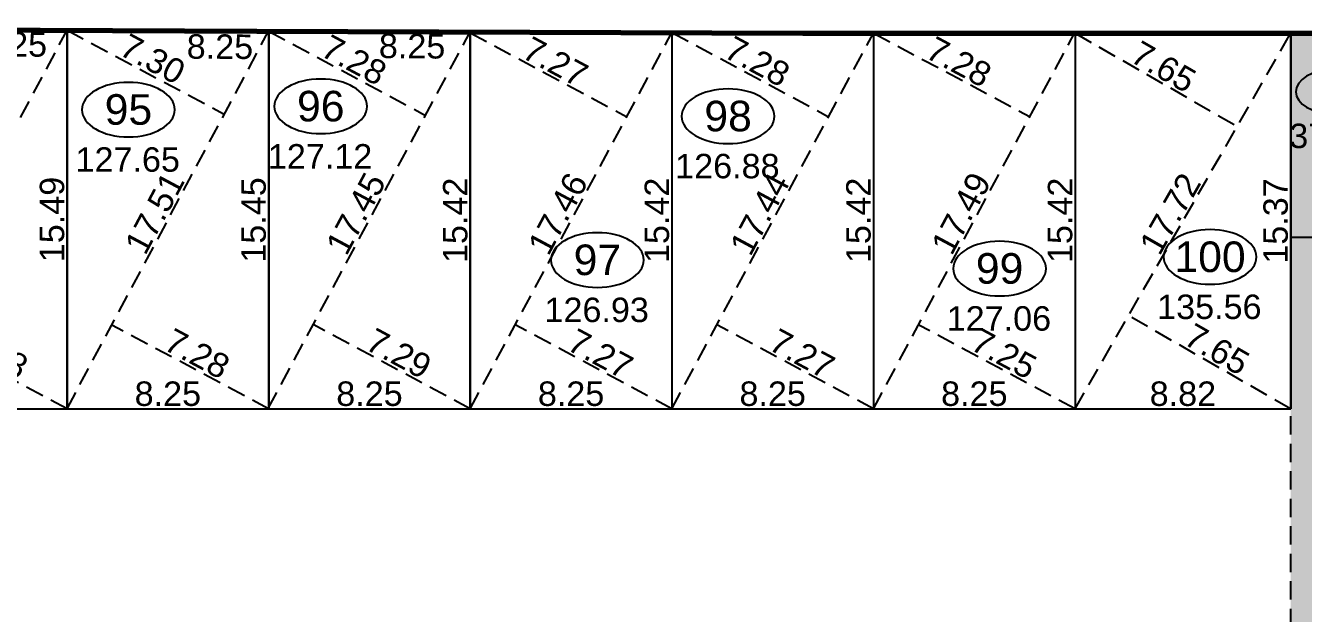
# Model space of a CAD drawing. Header units: millimetres. Extents: x 9625 to 10808, y -1607 to -1252.
# Drawn here: x 10539.6 to 10591.9, y -1338.2 to -1314.1 of the extents above; entities that cross this region are included whole.
import ezdxf

# ---------------------------------------------------------------- set-up
doc = ezdxf.new("R2010")
doc.units = ezdxf.units.MM
doc.header["$LTSCALE"] = 3
doc.header["$MEASUREMENT"] = 0
doc.header["$PDMODE"] = 35
doc.header["$PDSIZE"] = 1
doc.linetypes.add('HIDDEN', pattern=[0.375, 0.25, -0.125])
doc.layers.get('Defpoints').update_dxf_attribs({"linetype": 'HIDDEN'})
for name, color, linetype in [('DIM', 8, 'HIDDEN'), ('DIM1', 8, 'Continuous'), ('PLOT TEXT', 3, 'Continuous'), ('WALL', 6, 'Continuous')]:
    doc.layers.add(name, color=color, linetype=linetype)
doc.styles.add('ARIAL', font='arial.ttf')
doc.styles.get("Standard").update_dxf_attribs({"font": 'arial.ttf'})
doc.dimstyles.new('ISO-25', dxfattribs={"dimtxt": 1, "dimasz": 1, "dimexe": 0, "dimexo": 0, "dimgap": 0.1, "dimtad": 1, "dimzin": 0, "dimdsep": 46, "dimtxsty": 'Standard', "dimblk": 'NONE', "dimcen": 2.5, "dimse1": 1, "dimse2": 1, "dimclrd": 256, "dimclre": 256, "dimclrt": 3, "dimadec": 0, "dimazin": 0, "dimtfac": 1, "dimtmove": 0, "dimatfit": 3, "dimfxl": 1, "dimarcsym": 0})
doc.dimstyles.get("Standard").update_dxf_attribs({"dimtxt": 1, "dimasz": 0, "dimexe": 0, "dimexo": 0, "dimgap": 0.1, "dimtad": 1, "dimzin": 0, "dimdsep": 46, "dimtxsty": 'Standard', "dimcen": 0, "dimse1": 1, "dimse2": 1, "dimsd1": 1, "dimsd2": 1, "dimclrd": 256, "dimclre": 256, "dimclrt": 3, "dimadec": 0, "dimazin": 0, "dimtfac": 1, "dimtix": 1, "dimtofl": 0, "dimtmove": 2, "dimatfit": 3, "dimfxl": 1, "dimtolj": 1, "dimtzin": 0, "dimlwd": -1, "dimlwe": -1, "dimarcsym": 0})

# ---------------------------------------------------------------- blocks, each defined once
blk = doc.blocks.new('*D1547')
at = {"layer": 'Defpoints', "color": 0}
for p in [(10557.818, -1314.431), (10564.222, -1317.863), (10564.222, -1317.863)]:
    blk.add_point(p, dxfattribs=at)
at = {"layer": 'DIM', "lineweight": -2}
blk.add_line((10557.818, -1314.431), (10564.222, -1317.863), dxfattribs=at)
at = {"layer": 'DIM', "color": 3, "insert": (10561.305, -1315.617), "char_height": 1, "attachment_point": 5, "rotation": 331.8087}
blk.add_mtext('7.27', dxfattribs=at)
blk = doc.blocks.new('_None')
blk = doc.blocks.new('*D1546')
at = {"layer": 'Defpoints', "color": 0}
for p in [(10559.659, -1326.376), (10559.659, -1326.376), (10566.068, -1329.811)]:
    blk.add_point(p, dxfattribs=at)
at = {"layer": 'DIM', "lineweight": -2}
blk.add_line((10566.068, -1329.811), (10559.659, -1326.376), dxfattribs=at)
at = {"layer": 'DIM', "color": 3, "insert": (10563.148, -1327.563), "char_height": 1, "attachment_point": 5, "rotation": 331.8087}
blk.add_mtext('7.27', dxfattribs=at)
blk = doc.blocks.new('*D1545')
at = {"layer": 'Defpoints', "color": 0}
for p in [(10566.068, -1314.419), (10566.068, -1314.419), (10557.818, -1329.811)]:
    blk.add_point(p, dxfattribs=at)
at = {"layer": 'DIM', "lineweight": -2}
blk.add_line((10557.818, -1329.811), (10566.068, -1314.419), dxfattribs=at)
at = {"layer": 'DIM', "color": 3, "insert": (10561.405, -1321.827), "char_height": 1, "attachment_point": 5, "rotation": 61.8087}
blk.add_mtext('17.46', dxfattribs=at)
blk = doc.blocks.new('*D1544')
at = {"layer": 'Defpoints', "color": 0}
for p in [(10566.068, -1314.419), (10572.482, -1317.862), (10572.482, -1317.862)]:
    blk.add_point(p, dxfattribs=at)
at = {"layer": 'DIM', "lineweight": -2}
blk.add_line((10566.068, -1314.419), (10572.482, -1317.862), dxfattribs=at)
at = {"layer": 'DIM', "color": 3, "insert": (10569.564, -1315.602), "char_height": 1, "attachment_point": 5, "rotation": 331.7757}
blk.add_mtext('7.28', dxfattribs=at)
blk = doc.blocks.new('*D1543')
at = {"layer": 'Defpoints', "color": 0}
for p in [(10567.913, -1326.373), (10567.913, -1326.373), (10574.318, -1329.811)]:
    blk.add_point(p, dxfattribs=at)
at = {"layer": 'DIM', "lineweight": -2}
blk.add_line((10574.318, -1329.811), (10567.913, -1326.373), dxfattribs=at)
at = {"layer": 'DIM', "color": 3, "insert": (10571.401, -1327.562), "char_height": 1, "attachment_point": 5, "rotation": 331.7757}
blk.add_mtext('7.27', dxfattribs=at)
blk = doc.blocks.new('*D1542')
at = {"layer": 'Defpoints', "color": 0}
for p in [(10574.318, -1314.44), (10574.318, -1314.44), (10566.068, -1329.811)]:
    blk.add_point(p, dxfattribs=at)
at = {"layer": 'DIM', "lineweight": -2}
blk.add_line((10566.068, -1329.811), (10574.318, -1314.44), dxfattribs=at)
at = {"layer": 'DIM', "color": 3, "insert": (10569.663, -1321.841), "char_height": 1, "attachment_point": 5, "rotation": 61.7757}
blk.add_mtext('17.44', dxfattribs=at)
blk = doc.blocks.new('*D1541')
at = {"layer": 'Defpoints', "color": 0}
for p in [(10574.318, -1314.44), (10580.735, -1317.873), (10580.735, -1317.873)]:
    blk.add_point(p, dxfattribs=at)
at = {"layer": 'DIM', "lineweight": -2}
blk.add_line((10574.318, -1314.44), (10580.735, -1317.873), dxfattribs=at)
at = {"layer": 'DIM', "color": 3, "insert": (10577.815, -1315.619), "char_height": 1, "attachment_point": 5, "rotation": 331.8523}
blk.add_mtext('7.28', dxfattribs=at)
blk = doc.blocks.new('*D1540')
at = {"layer": 'Defpoints', "color": 0}
for p in [(10576.177, -1326.392), (10576.177, -1326.392), (10582.568, -1329.811)]:
    blk.add_point(p, dxfattribs=at)
at = {"layer": 'DIM', "lineweight": -2}
blk.add_line((10582.568, -1329.811), (10576.177, -1326.392), dxfattribs=at)
at = {"layer": 'DIM', "color": 3, "insert": (10579.661, -1327.563), "char_height": 1, "attachment_point": 5, "rotation": 331.8523}
blk.add_mtext('7.25', dxfattribs=at)
blk = doc.blocks.new('*D1939')
at = {"layer": 'Defpoints', "color": 0}
for p in [(10582.568, -1314.391), (10582.568, -1314.391), (10574.318, -1329.811)]:
    blk.add_point(p, dxfattribs=at)
at = {"layer": 'DIM', "lineweight": -2}
blk.add_line((10574.318, -1329.811), (10582.568, -1314.391), dxfattribs=at)
at = {"layer": 'DIM', "color": 3, "insert": (10577.905, -1321.813), "char_height": 1, "attachment_point": 5, "rotation": 61.8523}
blk.add_mtext('17.49', dxfattribs=at)
blk = doc.blocks.new('*D1539')
at = {"layer": 'Defpoints', "color": 0}
for p in [(10582.568, -1314.446), (10589.202, -1318.254), (10589.202, -1318.254)]:
    blk.add_point(p, dxfattribs=at)
at = {"layer": 'DIM', "lineweight": -2}
blk.add_line((10582.568, -1314.446), (10589.202, -1318.254), dxfattribs=at)
at = {"layer": 'DIM', "color": 3, "insert": (10586.189, -1315.821), "char_height": 1, "attachment_point": 5, "rotation": 330.1442}
blk.add_mtext('7.65', dxfattribs=at)
blk = doc.blocks.new('*D1538')
at = {"layer": 'Defpoints', "color": 0}
for p in [(10584.754, -1326.003), (10584.754, -1326.003), (10591.388, -1329.811)]:
    blk.add_point(p, dxfattribs=at)
at = {"layer": 'DIM', "lineweight": -2}
blk.add_line((10591.388, -1329.811), (10584.754, -1326.003), dxfattribs=at)
at = {"layer": 'DIM', "color": 3, "insert": (10588.375, -1327.377), "char_height": 1, "attachment_point": 5, "rotation": 330.1442}
blk.add_mtext('7.65', dxfattribs=at)
blk = doc.blocks.new('*D1537')
at = {"layer": 'Defpoints', "color": 0}
for p in [(10591.388, -1314.445), (10591.388, -1314.445), (10582.568, -1329.811)]:
    blk.add_point(p, dxfattribs=at)
at = {"layer": 'DIM', "lineweight": -2}
blk.add_line((10582.568, -1329.811), (10591.388, -1314.445), dxfattribs=at)
at = {"layer": 'DIM', "color": 3, "insert": (10586.456, -1321.828), "char_height": 1, "attachment_point": 5, "rotation": 60.1442}
blk.add_mtext('17.72', dxfattribs=at)
blk = doc.blocks.new('*D1268')
at = {"layer": 'Defpoints', "color": 0}
for p in [(10591.388, -1322.788), (10595.888, -1322.788), (10595.888, -1322.788)]:
    blk.add_point(p, dxfattribs=at)
at = {"layer": 'DIM1', "color": 3, "insert": (10593.638, -1322.177), "char_height": 1, "attachment_point": 5}
blk.add_mtext('\\A1;4.50', dxfattribs=at)
blk = doc.blocks.new('*D1018')
at = {"layer": 'Defpoints', "color": 0}
for p in [(10591.388, -1314.445), (10591.388, -1314.445), (10591.388, -1329.811)]:
    blk.add_point(p, dxfattribs=at)
at = {"layer": 'DIM1', "color": 3, "insert": (10590.778, -1322.128), "char_height": 1, "attachment_point": 5, "rotation": 90}
blk.add_mtext('\\A1;15.37', dxfattribs=at)
blk = doc.blocks.new('*D1017')
at = {"layer": 'Defpoints', "color": 0}
for p in [(10582.568, -1314.391), (10582.568, -1314.391), (10582.568, -1329.811)]:
    blk.add_point(p, dxfattribs=at)
at = {"layer": 'DIM1', "color": 3, "insert": (10581.958, -1322.101), "char_height": 1, "attachment_point": 5, "rotation": 90}
blk.add_mtext('\\A1;15.42', dxfattribs=at)
blk = doc.blocks.new('*D1016')
at = {"layer": 'Defpoints', "color": 0}
for p in [(10582.568, -1329.811), (10591.388, -1329.811), (10591.388, -1329.811)]:
    blk.add_point(p, dxfattribs=at)
at = {"layer": 'DIM1', "color": 3, "insert": (10586.978, -1329.2), "char_height": 1, "attachment_point": 5}
blk.add_mtext('\\A1;8.82', dxfattribs=at)
blk = doc.blocks.new('*D1015')
at = {"layer": 'Defpoints', "color": 0}
for p in [(10574.318, -1329.811), (10582.568, -1329.811), (10582.568, -1329.811)]:
    blk.add_point(p, dxfattribs=at)
at = {"layer": 'DIM1', "color": 3, "insert": (10578.443, -1329.2), "char_height": 1, "attachment_point": 5}
blk.add_mtext('\\A1;8.25', dxfattribs=at)
blk = doc.blocks.new('*D1014')
at = {"layer": 'Defpoints', "color": 0}
for p in [(10574.318, -1314.391), (10574.318, -1314.391), (10574.318, -1329.811)]:
    blk.add_point(p, dxfattribs=at)
at = {"layer": 'DIM1', "color": 3, "insert": (10573.708, -1322.101), "char_height": 1, "attachment_point": 5, "rotation": 90}
blk.add_mtext('\\A1;15.42', dxfattribs=at)
blk = doc.blocks.new('*D1013')
at = {"layer": 'Defpoints', "color": 0}
for p in [(10566.068, -1329.811), (10574.318, -1329.811), (10574.318, -1329.811)]:
    blk.add_point(p, dxfattribs=at)
at = {"layer": 'DIM1', "color": 3, "insert": (10570.193, -1329.2), "char_height": 1, "attachment_point": 5}
blk.add_mtext('\\A1;8.25', dxfattribs=at)
blk = doc.blocks.new('*D1012')
at = {"layer": 'Defpoints', "color": 0}
for p in [(10566.068, -1314.391), (10566.068, -1314.391), (10566.068, -1329.811)]:
    blk.add_point(p, dxfattribs=at)
at = {"layer": 'DIM1', "color": 3, "insert": (10565.458, -1322.101), "char_height": 1, "attachment_point": 5, "rotation": 90}
blk.add_mtext('\\A1;15.42', dxfattribs=at)
blk = doc.blocks.new('*D1011')
at = {"layer": 'Defpoints', "color": 0}
for p in [(10557.818, -1329.811), (10566.068, -1329.811), (10566.068, -1329.811)]:
    blk.add_point(p, dxfattribs=at)
at = {"layer": 'DIM1', "color": 3, "insert": (10561.943, -1329.2), "char_height": 1, "attachment_point": 5}
blk.add_mtext('\\A1;8.25', dxfattribs=at)
blk = doc.blocks.new('*D285')
at = {"layer": 'Defpoints', "color": 0}
for p in [(10549.568, -1314.363), (10555.987, -1317.806), (10555.987, -1317.806)]:
    blk.add_point(p, dxfattribs=at)
at = {"layer": 'DIM', "lineweight": -2}
blk.add_line((10549.568, -1314.363), (10555.987, -1317.806), dxfattribs=at)
at = {"layer": 'DIM', "color": 3, "insert": (10553.066, -1315.546), "char_height": 1, "attachment_point": 5, "rotation": 331.7904}
blk.add_mtext('7.28', dxfattribs=at)
blk = doc.blocks.new('*D284')
at = {"layer": 'Defpoints', "color": 0}
for p in [(10551.395, -1326.365), (10551.395, -1326.365), (10557.818, -1329.811)]:
    blk.add_point(p, dxfattribs=at)
at = {"layer": 'DIM', "lineweight": -2}
blk.add_line((10557.818, -1329.811), (10551.395, -1326.365), dxfattribs=at)
at = {"layer": 'DIM', "color": 3, "insert": (10554.895, -1327.55), "char_height": 1, "attachment_point": 5, "rotation": 331.7904}
blk.add_mtext('7.29', dxfattribs=at)
blk = doc.blocks.new('*D283')
at = {"layer": 'Defpoints', "color": 0}
for p in [(10557.802, -1314.422), (10557.818, -1314.431), (10549.568, -1329.811)]:
    blk.add_point(p, dxfattribs=at)
at = {"layer": 'DIM', "lineweight": -2}
blk.add_line((10549.552, -1329.802), (10557.802, -1314.422), dxfattribs=at)
at = {"layer": 'DIM', "color": 3, "insert": (10553.139, -1321.823), "char_height": 1, "attachment_point": 5, "rotation": 61.7904}
blk.add_mtext('17.45', dxfattribs=at)
blk = doc.blocks.new('*D282')
at = {"layer": 'Defpoints', "color": 0}
for p in [(10541.318, -1314.323), (10547.754, -1317.76), (10547.754, -1317.76)]:
    blk.add_point(p, dxfattribs=at)
at = {"layer": 'DIM', "lineweight": -2}
blk.add_line((10541.318, -1314.323), (10547.754, -1317.76), dxfattribs=at)
at = {"layer": 'DIM', "color": 3, "insert": (10544.824, -1315.502), "char_height": 1, "attachment_point": 5, "rotation": 331.8958}
blk.add_mtext('7.30', dxfattribs=at)
blk = doc.blocks.new('*D281')
at = {"layer": 'Defpoints', "color": 0}
for p in [(10543.149, -1326.383), (10543.149, -1326.383), (10549.568, -1329.811)]:
    blk.add_point(p, dxfattribs=at)
at = {"layer": 'DIM', "lineweight": -2}
blk.add_line((10549.568, -1329.811), (10543.149, -1326.383), dxfattribs=at)
at = {"layer": 'DIM', "color": 3, "insert": (10546.646, -1327.558), "char_height": 1, "attachment_point": 5, "rotation": 331.8958}
blk.add_mtext('7.28', dxfattribs=at)
blk = doc.blocks.new('*D280')
at = {"layer": 'Defpoints', "color": 0}
for p in [(10549.568, -1314.363), (10549.568, -1314.363), (10541.318, -1329.811)]:
    blk.add_point(p, dxfattribs=at)
at = {"layer": 'DIM', "lineweight": -2}
blk.add_line((10541.318, -1329.811), (10549.568, -1314.363), dxfattribs=at)
at = {"layer": 'DIM', "color": 3, "insert": (10544.905, -1321.799), "char_height": 1, "attachment_point": 5, "rotation": 61.8958}
blk.add_mtext('17.51', dxfattribs=at)
blk = doc.blocks.new('*D278')
at = {"layer": 'Defpoints', "color": 0}
for p in [(10534.892, -1326.388), (10534.892, -1326.388), (10541.318, -1329.811)]:
    blk.add_point(p, dxfattribs=at)
at = {"layer": 'DIM', "lineweight": -2}
blk.add_line((10541.318, -1329.811), (10534.892, -1326.388), dxfattribs=at)
at = {"layer": 'DIM', "color": 3, "insert": (10538.392, -1327.56), "char_height": 1, "attachment_point": 5, "rotation": 331.9575}
blk.add_mtext('7.28', dxfattribs=at)
blk = doc.blocks.new('*D277')
at = {"layer": 'Defpoints', "color": 0}
for p in [(10541.318, -1314.323), (10541.318, -1314.323), (10533.068, -1329.811)]:
    blk.add_point(p, dxfattribs=at)
at = {"layer": 'DIM', "lineweight": -2}
blk.add_line((10533.068, -1329.811), (10541.318, -1314.323), dxfattribs=at)
at = {"layer": 'DIM', "color": 3, "insert": (10536.654, -1321.78), "char_height": 1, "attachment_point": 5, "rotation": 61.9575}
blk.add_mtext('17.55', dxfattribs=at)
blk = doc.blocks.new('*D196')
at = {"layer": 'Defpoints', "color": 0}
for p in [(10549.568, -1314.363), (10557.818, -1314.431), (10557.818, -1314.431)]:
    blk.add_point(p, dxfattribs=at)
at = {"layer": 'DIM1', "color": 3, "insert": (10555.438, -1314.98), "char_height": 1, "attachment_point": 5, "rotation": 359.5265}
blk.add_mtext('\\A1;8.25', dxfattribs=at)
blk = doc.blocks.new('*D195')
at = {"layer": 'Defpoints', "color": 0}
for p in [(10541.318, -1314.323), (10549.568, -1314.363), (10549.568, -1314.363)]:
    blk.add_point(p, dxfattribs=at)
at = {"layer": 'DIM1', "color": 3, "insert": (10547.575, -1315.001), "char_height": 1, "attachment_point": 5, "rotation": 359.7218}
blk.add_mtext('\\A1;8.25', dxfattribs=at)
blk = doc.blocks.new('*D194')
at = {"layer": 'Defpoints', "color": 0}
for p in [(10533.068, -1314.275), (10541.318, -1314.323), (10541.318, -1314.323)]:
    blk.add_point(p, dxfattribs=at)
at = {"layer": 'DIM1', "color": 3, "insert": (10539.141, -1314.908), "char_height": 1, "attachment_point": 5, "rotation": 359.6661}
blk.add_mtext('\\A1;8.25', dxfattribs=at)
blk = doc.blocks.new('*D179')
at = {"layer": 'Defpoints', "color": 0}
for p in [(10557.818, -1314.391), (10557.818, -1314.391), (10557.818, -1329.811)]:
    blk.add_point(p, dxfattribs=at)
at = {"layer": 'DIM1', "color": 3, "insert": (10557.208, -1322.101), "char_height": 1, "attachment_point": 5, "rotation": 90}
blk.add_mtext('\\A1;15.42', dxfattribs=at)
blk = doc.blocks.new('*D178')
at = {"layer": 'Defpoints', "color": 0}
for p in [(10549.568, -1329.811), (10557.818, -1329.811), (10557.818, -1329.811)]:
    blk.add_point(p, dxfattribs=at)
at = {"layer": 'DIM1', "color": 3, "insert": (10553.693, -1329.2), "char_height": 1, "attachment_point": 5}
blk.add_mtext('\\A1;8.25', dxfattribs=at)
blk = doc.blocks.new('*D177')
at = {"layer": 'Defpoints', "color": 0}
for p in [(10549.568, -1314.363), (10549.568, -1314.363), (10549.568, -1329.811)]:
    blk.add_point(p, dxfattribs=at)
at = {"layer": 'DIM1', "color": 3, "insert": (10548.958, -1322.087), "char_height": 1, "attachment_point": 5, "rotation": 90}
blk.add_mtext('\\A1;15.45', dxfattribs=at)
blk = doc.blocks.new('*D176')
at = {"layer": 'Defpoints', "color": 0}
for p in [(10541.318, -1329.811), (10549.568, -1329.811), (10549.568, -1329.811)]:
    blk.add_point(p, dxfattribs=at)
at = {"layer": 'DIM1', "color": 3, "insert": (10545.443, -1329.2), "char_height": 1, "attachment_point": 5}
blk.add_mtext('\\A1;8.25', dxfattribs=at)
blk = doc.blocks.new('*D175')
at = {"layer": 'Defpoints', "color": 0}
for p in [(10541.318, -1314.323), (10541.318, -1314.323), (10541.318, -1329.811)]:
    blk.add_point(p, dxfattribs=at)
at = {"layer": 'DIM1', "color": 3, "insert": (10540.708, -1322.067), "char_height": 1, "attachment_point": 5, "rotation": 90}
blk.add_mtext('\\A1;15.49', dxfattribs=at)
blk = doc.blocks.new('*D174')
at = {"layer": 'Defpoints', "color": 0}
for p in [(10533.068, -1329.811), (10541.318, -1329.811), (10541.318, -1329.811)]:
    blk.add_point(p, dxfattribs=at)
at = {"layer": 'DIM1', "color": 3, "insert": (10537.193, -1329.2), "char_height": 1, "attachment_point": 5}
blk.add_mtext('\\A1;8.25', dxfattribs=at)

msp = doc.modelspace()

# ---------------------------------------------------------------- hatches: boundary and pattern name
at = {"layer": 'DIM', "ltscale": 0.05}
h = msp.add_hatch(dxfattribs=at)
h.set_pattern_fill('DOTS', color=252, scale=10)
h.set_pattern_definition([(0, (1937.42874, 14.3402), (0.3125, 0.625), [0, -0.625])])
h.paths.add_polyline_path([(10591.3884, -1376.9876), (10591.3884, -1314.4448), (10595.2988, -1314.4441), (10598.0835, -1314.4605), (10609.3045, -1314.5265), (10612.2053, -1314.5255), (10618.4184, -1314.5638), (10627.9901, -1314.5332), (10639.2451, -1314.4973), (10651.7511, -1314.4821), (10661.9169, -1314.52), (10671.4261, -1314.5106), (10681.2453, -1314.4865), (10689.5005, -1314.4663), (10699.9333, -1314.3662), (10700.1772, -1318.8976), (10700.8669, -1331.7158), (10701.2049, -1340.0641), (10701.3391, -1344.2192), (10702.061, -1352.4772), (10702.156, -1357.49), (10702.3341, -1366.8477), (10702.6807, -1376.9876)])

# ---------------------------------------------------------------- linework, layer by layer
at = {"layer": 'PLOT TEXT', "extrusion": (0, 0, -1)}
for centre, major_axis in [((10593.1177, -1316.842), (1.5203, 0)), ((10543.8297, -1317.5736), (1.9004, 0)), ((10551.7003, -1317.4372), (1.9004, 0)), ((10568.3673, -1317.8425), (1.9004, 0)), ((10563.0191, -1323.7245), (1.9004, 0)), ((10588.0898, -1323.5997), (1.9004, 0)), ((10579.4777, -1324.0757), (1.9004, 0))]:
    msp.add_ellipse(centre, major_axis=major_axis, ratio=0.5882805, dxfattribs=at)
at = {"layer": 'WALL', "lineweight": 25}
for p, q in [((10541.3183, -1329.8109), (10541.3183, -1314.3227)), ((10541.3183, -1314.3227), (10541.3183, -1329.8109)), ((10549.5683, -1329.8109), (10549.5683, -1314.3628)), ((10549.5683, -1314.3628), (10549.5683, -1329.8109)), ((10557.8183, -1314.391), (10557.8183, -1329.8109)), ((10557.8183, -1329.8109), (10557.8183, -1314.4309)), ((10566.0683, -1314.391), (10566.0683, -1329.8109)), ((10574.3183, -1314.391), (10574.3183, -1329.8109)), ((10582.5683, -1314.391), (10582.5683, -1329.8109)), ((10591.3884, -1329.8109), (10591.3884, -1314.4448)), ((10591.3884, -1314.4448), (10591.3884, -1329.8109)), ((10591.3884, -1322.7876), (10693.9884, -1322.7876)), ((10312.3716, -1329.8109), (10591.3884, -1329.8109))]:
    msp.add_line(p, q, dxfattribs=at)
at = {"layer": 'WALL', "color": 5, "linetype": 'Continuous', "lineweight": 70}
msp.add_lwpolyline([(10444.206, -1314.1328), (10451.1522, -1314.171), (10454.9165, -1314.201), (10469.4214, -1314.2891), (10474.4812, -1314.3327), (10477.7718, -1314.361), (10485.9812, -1314.3095), (10494.7692, -1314.279), (10511.454, -1314.2084), (10520.6028, -1314.2171), (10523.9526, -1314.2203), (10531.97, -1314.2681), (10540.2191, -1314.3173), (10549.08, -1314.3611), (10571.4246, -1314.4374), (10580.4186, -1314.4468), (10595.2988, -1314.4441)], dxfattribs=at)
at = {"layer": 'WALL', "color": 4, "linetype": 'HIDDEN', "lineweight": 25}
msp.add_lwpolyline([(10591.3884, -1376.9876), (10591.3884, -1314.4448), (10595.2988, -1314.4441), (10598.0835, -1314.4605), (10609.3045, -1314.5265), (10612.2053, -1314.5255), (10618.4184, -1314.5638), (10627.9901, -1314.5332), (10639.2451, -1314.4973), (10651.7511, -1314.4821), (10661.9169, -1314.52), (10671.4261, -1314.5106), (10681.2453, -1314.4865), (10689.5005, -1314.4663), (10699.9333, -1314.3662), (10700.1772, -1318.8976), (10700.8669, -1331.7158), (10701.2049, -1340.0641), (10701.3391, -1344.2192), (10702.061, -1352.4772), (10702.156, -1357.49), (10702.3341, -1366.8477), (10702.6807, -1376.9876)], close=True, dxfattribs=at)

# ---------------------------------------------------------------- texts
at = {"layer": 'PLOT TEXT', "linetype": 'Continuous', "attachment_point": 5, "style": 'ARIAL'}
for s, insert, char_height in [('\\A1;95', (10543.8297, -1317.5736), 1.25), ('\\A1;96', (10551.7003, -1317.4372), 1.25), ('\\A1;98', (10568.3673, -1317.8425), 1.25), ('\\A1;37.53', (10593.0783, -1318.6534), 1), ('\\A1;127.65', (10543.801, -1319.6192), 1), ('\\A1;127.12', (10551.6715, -1319.4827), 1), ('\\A1;126.88', (10568.3386, -1319.8881), 1), ('\\A1;97', (10563.0191, -1323.7245), 1.25), ('\\A1;99', (10579.4777, -1324.0757), 1.25), ('\\A1;100', (10588.0898, -1323.5997), 1.25), ('\\A1;126.93', (10562.9903, -1325.7701), 1), ('\\A1;135.56', (10588.061, -1325.6452), 1), ('\\A1;127.06', (10579.4489, -1326.1212), 1)]:
    msp.add_mtext(s, dxfattribs=dict(at, insert=insert, char_height=char_height))

# ---------------------------------------------------------------- dimensions: what is measured, and where the dimension line sits
at = {"layer": 'DIM'}
for p1, p2, distance, picture, middle in [((10533.0683, -1329.8109), (10541.3183, -1314.3227), 0, '*D277', (10536.6544, -1321.7798)), ((10541.3183, -1314.3227), (10547.7541, -1317.7597), 0, '*D282', (10544.824, -1315.5023)), ((10541.3183, -1329.8109), (10549.5683, -1314.3628), 0, '*D280', (10544.9047, -1321.7992)), ((10549.5683, -1329.8109), (10557.8183, -1314.4309), 0.0189, '*D283', (10553.1386, -1321.8234)), ((10549.5683, -1314.3628), (10555.9866, -1317.8056), 0, '*D285', (10553.0661, -1315.5462)), ((10541.3183, -1329.8109), (10534.8917, -1326.3877), 0, '*D278', (10538.392, -1327.5605)), ((10549.5683, -1329.8109), (10543.1491, -1326.3828), 0, '*D281', (10546.6463, -1327.5583)), ((10557.8183, -1329.8109), (10551.395, -1326.3654), 0, '*D284', (10554.8953, -1327.5501))]:
    dim = msp.add_aligned_dim(p1=p1, p2=p2, distance=distance, dimstyle='ISO-25', dxfattribs=at)
    dim.commit()
    dim.dimension.update_dxf_attribs({"geometry": picture, "text_midpoint": middle})
for p1, p2, picture, middle in [((10557.8183, -1314.4309), (10564.2221, -1317.8634), '*D1547', (10561.3046, -1315.6166)), ((10557.8183, -1329.8109), (10566.0683, -1314.4191), '*D1545', (10561.4051, -1321.8266)), ((10566.0683, -1314.4191), (10572.482, -1317.8616), '*D1544', (10569.5639, -1315.6024)), ((10566.0683, -1329.8109), (10574.3183, -1314.4404), '*D1542', (10569.6628, -1321.841)), ((10574.3183, -1329.8109), (10582.5683, -1314.391), '*D1939', (10577.9049, -1321.8129)), ((10574.3183, -1314.4404), (10580.7348, -1317.8734), '*D1541', (10577.8146, -1315.6185)), ((10582.5683, -1329.8109), (10591.3884, -1314.4448), '*D1537', (10586.4562, -1321.8282)), ((10582.5683, -1314.4464), (10589.2019, -1318.2541), '*D1539', (10586.189, -1315.8207)), ((10591.3884, -1329.8109), (10584.7541, -1326.0029), '*D1538', (10588.3752, -1327.3774)), ((10566.0683, -1329.8109), (10559.6595, -1326.3758), '*D1546', (10563.1483, -1327.5628)), ((10574.3183, -1329.8109), (10567.9135, -1326.3732), '*D1543', (10571.4006, -1327.5616)), ((10582.5683, -1329.8109), (10576.1773, -1326.3917), '*D1540', (10579.6608, -1327.5629))]:
    dim = msp.add_aligned_dim(p1=p1, p2=p2, distance=0, dimstyle='ISO-25', override={"dimblk": 'None'}, dxfattribs=at)
    dim.commit()
    dim.dimension.update_dxf_attribs({"geometry": picture, "text_midpoint": middle})
at = {"layer": 'DIM1'}
for base, p1, p2, angle, picture, middle in [((10541.3183, -1314.3227), (10533.0683, -1314.2746), (10541.3183, -1314.3227), 359.66608, '*D194', (10539.1413, -1314.9078)), ((10549.5683, -1314.3628), (10541.3183, -1314.3227), (10549.5683, -1314.3628), 359.72177, '*D195', (10547.575, -1315.0015)), ((10557.8183, -1314.4309), (10549.5683, -1314.3628), (10557.8183, -1314.4309), 359.52653, '*D196', (10555.4378, -1314.9799))]:
    dim = msp.add_linear_dim(base=base, p1=p1, p2=p2, angle=angle, dimstyle='Standard', dxfattribs=at)
    dim.commit()
    dim.dimension.update_dxf_attribs({"geometry": picture, "text_midpoint": middle, "dimtype": 129})
for p1, p2, picture, middle in [((10541.3183, -1329.8109), (10541.3183, -1314.3227), '*D175', (10540.7077, -1322.0668)), ((10549.5683, -1329.8109), (10549.5683, -1314.3628), '*D177', (10548.9577, -1322.0869)), ((10557.8183, -1329.8109), (10557.8183, -1314.391), '*D179', (10557.2077, -1322.101)), ((10566.0683, -1329.8109), (10566.0683, -1314.391), '*D1012', (10565.4577, -1322.101)), ((10574.3183, -1329.8109), (10574.3183, -1314.391), '*D1014', (10573.7077, -1322.101)), ((10582.5683, -1329.8109), (10582.5683, -1314.391), '*D1017', (10581.9577, -1322.101)), ((10591.3884, -1329.8109), (10591.3884, -1314.4448), '*D1018', (10590.7775, -1322.1279)), ((10591.3884, -1322.7876), (10595.8884, -1322.7876), '*D1268', (10593.6384, -1322.1771)), ((10533.0683, -1329.8109), (10541.3183, -1329.8109), '*D174', (10537.1933, -1329.2004)), ((10541.3183, -1329.8109), (10549.5683, -1329.8109), '*D176', (10545.4433, -1329.2004)), ((10549.5683, -1329.8109), (10557.8183, -1329.8109), '*D178', (10553.6933, -1329.2004)), ((10557.8183, -1329.8109), (10566.0683, -1329.8109), '*D1011', (10561.9433, -1329.2004)), ((10566.0683, -1329.8109), (10574.3183, -1329.8109), '*D1013', (10570.1933, -1329.2004)), ((10574.3183, -1329.8109), (10582.5683, -1329.8109), '*D1015', (10578.4433, -1329.2004)), ((10582.5683, -1329.8109), (10591.3884, -1329.8109), '*D1016', (10586.9784, -1329.2004))]:
    dim = msp.add_aligned_dim(p1=p1, p2=p2, distance=0, dimstyle='Standard', dxfattribs=at)
    dim.commit()
    dim.dimension.update_dxf_attribs({"geometry": picture, "text_midpoint": middle})

doc.saveas('drawing.dxf')
